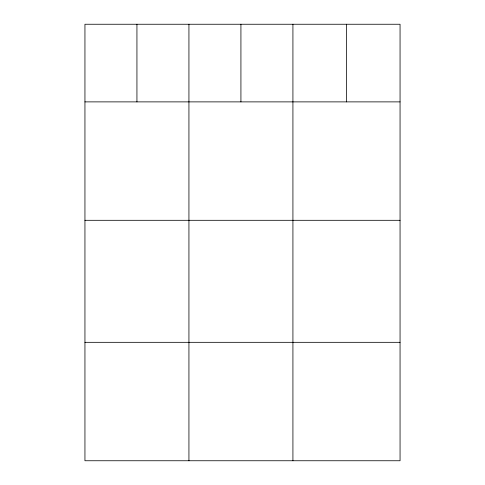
<?xml version="1.0" encoding="UTF-8"?>
<svg xmlns="http://www.w3.org/2000/svg" width="485" height="485" viewBox="0 0 485 485"><rect width="100%" height="100%" fill="white"/><g stroke="black" fill="none" stroke-linecap="round" stroke-linejoin="round"><path stroke-width="0.73" d="M400.058 101.88L400.058 460.75L84.942 460.75L84.942 24.25L400.058 24.25L400.058 101.88L84.942 101.88M84.942 220.305L400.058 220.305M84.942 342.325L400.058 342.325M346.49 24.25L346.49 101.88M292.922 24.25L292.922 460.75M240.924 24.25L240.924 101.88M188.932 24.25L188.932 460.75M136.934 24.25L136.934 101.88"/></g></svg>
